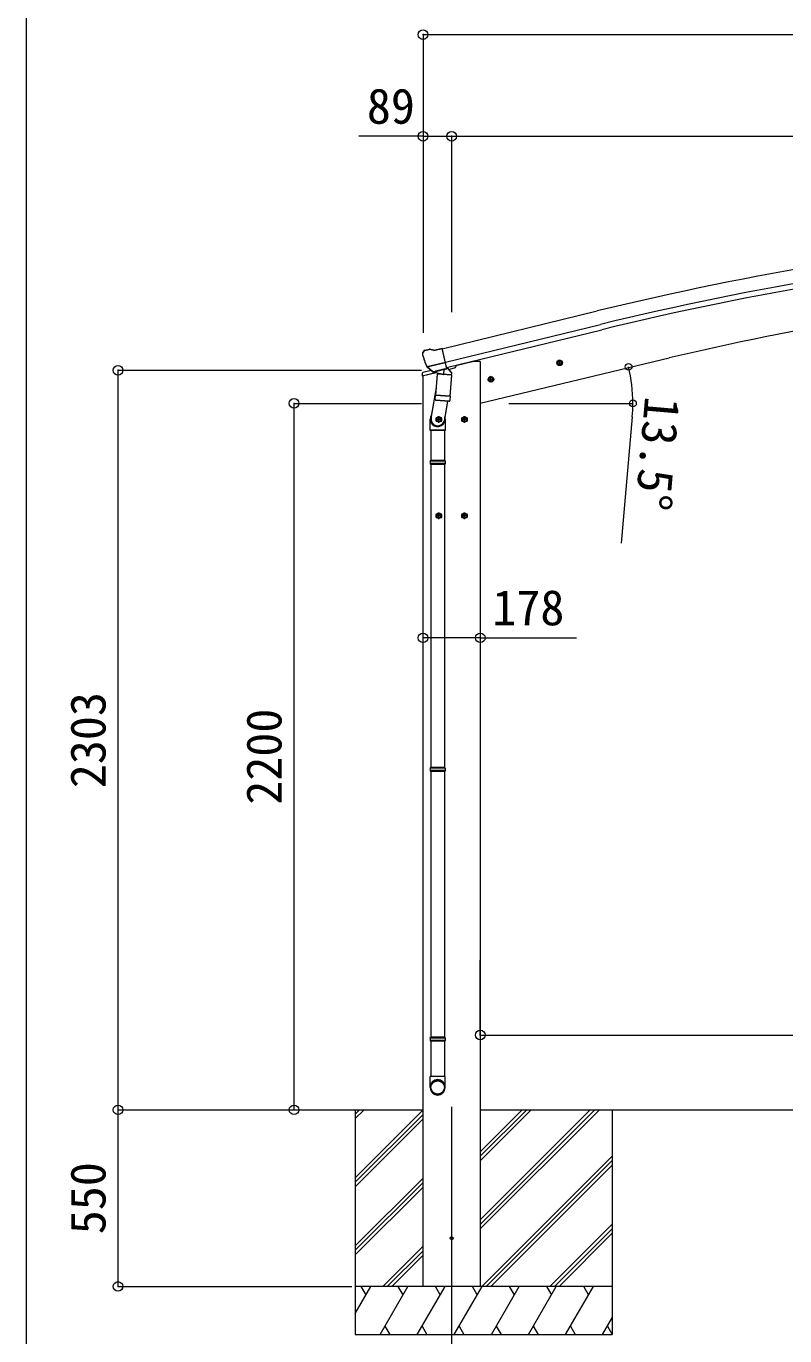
# Model space of a CAD drawing. Units: millimetres at full size. Extents: x -8385 to 8479, y -5853 to 5787.
# Drawn here: x -8385 to -6023, y -1824 to 2254 of the extents above; entities that cross this region are included whole.
import ezdxf
from ezdxf.enums import TextEntityAlignment as Align

# ---------------------------------------------------------------- set-up
doc = ezdxf.new("R2010")
doc.units = ezdxf.units.MM
doc.header["$LTSCALE"] = 30
doc.header["$PDMODE"] = 32
doc.header["$PDSIZE"] = 30
for name, color, linetype, lineweight in [('0-0_0', 7, 'Continuous', 9), ('0-1_本体', 4, 'Continuous', 9), ('0-2_部品', 7, 'Continuous', 9), ('0-8_PARTS2', 2, 'Continuous', 9), ('0-A_寸法', 6, 'Continuous', 9), ('1-A', 6, 'Continuous', 9), ('F-0_240', 7, 'Continuous', 9)]:
    doc.layers.add(name, color=color, linetype=linetype, lineweight=lineweight)
doc.styles.add('ＭＳ ゴシック', font='')
doc.styles.get('ＭＳ ゴシック').set_extended_font_data('MS Gothic')

msp = doc.modelspace()

# ---------------------------------------------------------------- linework, layer by layer
at = {"layer": '0-0_0'}
for p, q in [((-7672.48, -1120.81), (-7149.75, -1120.81)), ((-7360.75, -1120.81), (-7360.75, -1820.81)), ((-7360.75, -1148.19), (-7333.37, -1120.81)), ((-7360.75, -1134.05), (-7347.51, -1120.81)), ((-7360.75, -1332.04), (-7149.75, -1121.04)), ((-7360.75, -1346.18), (-7149.75, -1135.18)), ((-6971.75, -1491.82), (-6600.74, -1120.81)), ((-6971.75, -1463.54), (-6629.02, -1120.81)), ((-6971.75, -1477.68), (-6614.88, -1120.81)), ((-6971.75, -1279.69), (-6812.87, -1120.81)), ((-6971.75, -1265.55), (-6827.01, -1120.81)), ((-6971.75, -1251.41), (-6841.16, -1120.81)), ((-6971.75, -1120.81), (-4049.93, -1120.81)), ((-6560.75, -1120.81), (-6560.75, -1820.81)), ((-7360.75, -1360.32), (-7149.75, -1149.32)), ((-6966.89, -1670.81), (-6560.75, -1264.67)), ((-6952.75, -1670.81), (-6560.75, -1278.81)), ((-6938.61, -1670.81), (-6560.75, -1292.95)), ((-7360.75, -1544.17), (-7149.75, -1333.17)), ((-7360.75, -1558.31), (-7149.75, -1347.31)), ((-7360.75, -1572.45), (-7149.75, -1361.45)), ((-6754.76, -1670.81), (-6560.75, -1476.8)), ((-6740.62, -1670.81), (-6560.75, -1490.94)), ((-6726.48, -1670.81), (-6560.75, -1505.09)), ((-7275.26, -1670.81), (-7149.75, -1545.3)), ((-7261.12, -1670.81), (-7149.75, -1559.44)), ((-7246.98, -1670.81), (-7149.75, -1573.59)), ((-6560.75, -1670.81), (-7360.75, -1670.81)), ((-7360.75, -1754.64), (-7312.35, -1670.81)), ((-7327.35, -1696.79), (-7342.35, -1670.81)), ((-7283.49, -1820.81), (-7196.88, -1670.81)), ((-7211.88, -1696.79), (-7226.89, -1670.81)), ((-7168.02, -1820.81), (-7081.41, -1670.81)), ((-6971.75, -1670.82), (-7149.75, -1670.82)), ((-7096.41, -1696.79), (-7111.42, -1670.81)), ((-7052.55, -1820.81), (-6965.94, -1670.81)), ((-6980.94, -1696.79), (-6995.95, -1670.81)), ((-6937.08, -1820.81), (-6850.47, -1670.81)), ((-6865.47, -1696.79), (-6880.47, -1670.81)), ((-6821.61, -1820.81), (-6735, -1670.81)), ((-6765, -1670.81), (-6750, -1696.79)), ((-6706.14, -1820.81), (-6619.53, -1670.81)), ((-6634.53, -1696.79), (-6649.53, -1670.81)), ((-6590.67, -1820.81), (-6560.75, -1769)), ((-7360.75, -1820.81), (-6560.75, -1820.81)), ((-7268.49, -1794.83), (-7253.49, -1820.81)), ((-7153.02, -1794.83), (-7138.02, -1820.81)), ((-7037.55, -1794.83), (-7022.55, -1820.81)), ((-6922.08, -1794.83), (-6907.08, -1820.81)), ((-6806.61, -1794.83), (-6791.61, -1820.81)), ((-6691.14, -1794.83), (-6676.14, -1820.81)), ((-6575.67, -1794.83), (-6560.75, -1820.66))]:
    msp.add_line(p, q, dxfattribs=at)
at = {"layer": '0-1_本体'}
for p, q in [((-7090.28, 1249.39), (-6607.41, 1366.87)), ((-7080.21, 1207.42), (-6597.2, 1324.94)), ((-7076.28, 1191.05), (-6593.22, 1308.57)), ((-7047.76, 1196.75), (-6995.75, 1209.24)), ((-6971.75, 1209.24), (-6995.75, 1209.24)), ((-6383.59, 1220.43), (-6971.75, 1079.23)), ((-6971.75, 1209.24), (-6971.75, -1670.76)), ((-7149.75, -1670.76), (-7149.75, 1165.8))]:
    msp.add_line(p, q, dxfattribs=at)
at = {"layer": '0-1_本体', "color": 6}
msp.add_line((-6971.75, 349.06), (-7149.75, 349.06), dxfattribs=at)
at = {"layer": '0-1_本体'}
for centre, radius, start, end in [((-4236.04, -8379.6), 10030.81, 95.17465, 103.67464), ((-4236.04, -8379.6), 9987.65, 95.17465, 103.67464), ((-4236.04, -8379.6), 9970.81, 95.17465, 103.67464), ((-4469.31, -6769.83), 8216.38, 94.94583, 103.47282)]:
    msp.add_arc(centre, radius, start, end, dxfattribs=at)
at = {"layer": '0-2_部品'}
for p, q in [((-7151.74, 1233.81), (-7151.46, 1232.66)), ((-7151.58, 1232.79), (-7151.3, 1231.64)), ((-7147.52, 1242.38), (-7151.38, 1236.09)), ((-7147.36, 1241.36), (-7151.21, 1235.07)), ((-7144.43, 1244.63), (-7131.24, 1247.8)), ((-7144.26, 1243.61), (-7131.08, 1246.78)), ((-7116.68, 1245.12), (-7129.94, 1247.82)), ((-7116.52, 1244.1), (-7129.78, 1246.8)), ((-7116.68, 1245.12), (-7090.75, 1251.35)), ((-7116.52, 1244.1), (-7090.59, 1250.33)), ((-7137.69, 1193.5), (-7080.18, 1207.31)), ((-7137.52, 1192.48), (-7080.02, 1206.29)), ((-7120.83, 1178.59), (-7137.21, 1193.08)), ((-7120.67, 1177.57), (-7137.05, 1192.06)), ((-7115.76, 1178.5), (-7079.06, 1187.31)), ((-7115.68, 1177.83), (-7078.98, 1186.64)), ((-7085.01, 1185.49), (-7086.03, 1170.88)), ((-7084.93, 1184.82), (-7085.95, 1170.21)), ((-7079.06, 1187.31), (-7077.53, 1187.68)), ((-7078.98, 1186.64), (-7077.45, 1187.01)), ((-7075.97, 1189.78), (-7075.03, 1189.72)), ((-7075.89, 1189.11), (-7074.95, 1189.05)), ((-7075.03, 1189.72), (-7061.71, 1174.4)), ((-7074.95, 1189.05), (-7061.63, 1173.73)), ((-7071, 1184.7), (-7051.59, 1189.36)), ((-7070.73, 1184.77), (-7051.59, 1189.36)), ((-7047.76, 1197.99), (-7047.76, 1194.22)), ((-7047.76, 1197.98), (-7047.76, 1194.22)), ((-6734.25, 1203), (-6714.8, 1207.67)), ((-6734.18, 1203.01), (-6714.73, 1207.68)), ((-6729.69, 1210.78), (-6731.82, 1203.59)), ((-6729.62, 1210.79), (-6731.75, 1203.59)), ((-6722.39, 1212.54), (-6729.69, 1210.78)), ((-6722.32, 1212.54), (-6729.62, 1210.79)), ((-6722.19, 1195.62), (-6726.86, 1215.06)), ((-6722.12, 1195.62), (-6726.79, 1215.07)), ((-6717.22, 1207.09), (-6722.39, 1212.54)), ((-6717.16, 1207.1), (-6722.32, 1212.54)), ((-6719.36, 1199.89), (-6717.22, 1207.09)), ((-6719.29, 1199.9), (-6717.16, 1207.1)), ((-7152.31, 1165.18), (-7109.29, 1175.51)), ((-7152.31, 1165.18), (-7110.62, 1175.19)), ((-7152.31, 1172.07), (-7152.31, 1165.18)), ((-7152.31, 1172.07), (-7152.31, 1165.18)), ((-7123.86, 1181.27), (-7150.02, 1174.99)), ((-7124.63, 1181.08), (-7150.02, 1174.99)), ((-7118.13, 1178.02), (-7110.61, 1179.83)), ((-7117.96, 1177), (-7110.44, 1178.81)), ((-7117.29, 1178.13), (-7115.76, 1178.5)), ((-7117.21, 1177.46), (-7115.68, 1177.83)), ((-7113.92, 1178.27), (-7113.97, 1177.53)), ((-7113.84, 1177.6), (-7113.89, 1176.86)), ((-7113.22, 1176.49), (-7087.4, 1170.05)), ((-7113.14, 1175.82), (-7087.32, 1169.38)), ((-7106.3, 1171.14), (-7110.97, 1104.31)), ((-7106.22, 1170.47), (-7110.89, 1103.64)), ((-7060.61, 1167.95), (-7106.3, 1171.14)), ((-7060.53, 1167.28), (-7106.22, 1170.47)), ((-7104.52, 1174.32), (-7104.75, 1171.03)), ((-7104.44, 1173.65), (-7104.67, 1170.37)), ((-7065.29, 1101.11), (-7060.61, 1167.95)), ((-7065.21, 1100.44), (-7060.53, 1167.28)), ((-7061.71, 1174.4), (-7062.16, 1168.06)), ((-7061.63, 1173.73), (-7062.08, 1167.39)), ((-6948.18, 1151.64), (-6928.73, 1156.31)), ((-6948.1, 1151.65), (-6928.65, 1156.32)), ((-6943.62, 1159.42), (-6945.75, 1152.23)), ((-6943.54, 1159.43), (-6945.67, 1152.23)), ((-6936.32, 1161.17), (-6943.62, 1159.42)), ((-6936.24, 1161.18), (-6943.54, 1159.43)), ((-6936.12, 1144.25), (-6940.79, 1163.7)), ((-6936.04, 1144.26), (-6940.71, 1163.71)), ((-6931.16, 1155.73), (-6936.32, 1161.17)), ((-6931.08, 1155.74), (-6936.24, 1161.18)), ((-6933.29, 1148.53), (-6931.16, 1155.73)), ((-6933.21, 1148.54), (-6931.08, 1155.74)), ((-7109.24, 1129.07), (-7125.15, 1032.9)), ((-7109.16, 1128.4), (-7125.07, 1032.23)), ((-7111.83, 1091.84), (-7110.96, 1104.31)), ((-7111.75, 1091.17), (-7110.88, 1103.64)), ((-7065.29, 1101.11), (-7110.97, 1104.31)), ((-7065.21, 1100.44), (-7110.89, 1103.64)), ((-7111.44, 1090.48), (-7111.44, 1090.48)), ((-7111.36, 1089.81), (-7111.36, 1089.81)), ((-7109.99, 1089.7), (-7068.29, 1086.79)), ((-7109.91, 1089.03), (-7068.21, 1086.12)), ((-7073.72, 1087.17), (-7084.45, 1023.58)), ((-7073.64, 1086.5), (-7084.37, 1022.91)), ((-7065.3, 1101.11), (-7066.19, 1088.42)), ((-7065.22, 1100.44), (-7066.11, 1087.75)), ((-7127.3, 995.74), (-7127.3, 1030.09)), ((-7127.23, 995.07), (-7127.23, 1029.42)), ((-7090.75, 1029), (-7110.75, 1029)), ((-7090.67, 1029.01), (-7110.67, 1029.01)), ((-7100.75, 1036.5), (-7107.25, 1032.75)), ((-7107.25, 1032.75), (-7107.25, 1025.25)), ((-7107.25, 1025.25), (-7100.75, 1021.49)), ((-7100.67, 1036.51), (-7107.17, 1032.76)), ((-7107.17, 1032.76), (-7107.17, 1025.25)), ((-7107.17, 1025.25), (-7100.67, 1021.5)), ((-7100.75, 1019), (-7100.75, 1039)), ((-7094.25, 1032.75), (-7100.75, 1036.5)), ((-7100.67, 1019.01), (-7100.67, 1039.01)), ((-7094.17, 1032.76), (-7100.67, 1036.51)), ((-7081.3, 1030.4), (-7081.3, 995.74)), ((-7081.23, 1029.73), (-7081.23, 995.07)), ((-7010.75, 1029), (-7030.75, 1029)), ((-7010.67, 1029.01), (-7030.67, 1029.01)), ((-7020.75, 1036.5), (-7027.25, 1032.75)), ((-7027.25, 1032.75), (-7027.25, 1025.25)), ((-7027.25, 1025.25), (-7020.75, 1021.49)), ((-7020.67, 1036.51), (-7027.17, 1032.76)), ((-7027.17, 1032.76), (-7027.17, 1025.25)), ((-7027.17, 1025.25), (-7020.67, 1021.5)), ((-7020.75, 1019), (-7020.75, 1039)), ((-7014.25, 1032.75), (-7020.75, 1036.5)), ((-7020.67, 1019.01), (-7020.67, 1039.01)), ((-7014.17, 1032.76), (-7020.67, 1036.51)), ((-7081.3, 995.74), (-7127.3, 995.74)), ((-7081.23, 995.07), (-7127.23, 995.07)), ((-7125.3, 995.74), (-7125.3, 901.74)), ((-7125.23, 995.07), (-7125.23, 901.07)), ((-7083.3, 995.74), (-7083.3, 901.74)), ((-7083.23, 995.07), (-7083.23, 901.07)), ((-7127.3, 899.74), (-7126.3, 901.74)), ((-7081.3, 899.74), (-7127.3, 899.74)), ((-7127.23, 899.07), (-7126.23, 901.07)), ((-7081.23, 899.07), (-7127.23, 899.07)), ((-7082.3, 901.74), (-7126.3, 901.74)), ((-7082.23, 901.07), (-7126.23, 901.07)), ((-7081.3, 899.74), (-7082.3, 901.74)), ((-7081.23, 899.07), (-7082.23, 901.07)), ((-7081.3, 899.74), (-7081.3, 891.74)), ((-7081.23, 899.07), (-7081.23, 891.07)), ((-7081.3, 891.74), (-7127.3, 891.74)), ((-7081.23, 891.07), (-7127.23, 891.07)), ((-7082.3, 889.74), (-7126.3, 889.74)), ((-7082.23, 889.07), (-7126.23, 889.07)), ((-7125.3, 889.74), (-7125.3, -54.45)), ((-7125.23, 889.07), (-7125.23, -55.12)), ((-7083.3, 889.74), (-7083.3, -54.45)), ((-7083.23, 889.07), (-7083.23, -55.12)), ((-7081.3, 891.74), (-7082.3, 889.74)), ((-7081.23, 891.07), (-7082.23, 889.07)), ((-7100.75, 736.5), (-7107.25, 732.75)), ((-7100.67, 736.51), (-7107.17, 732.76)), ((-7100.75, 719), (-7100.75, 739)), ((-7094.25, 732.75), (-7100.75, 736.5)), ((-7100.67, 719.01), (-7100.67, 739.01)), ((-7094.17, 732.76), (-7100.67, 736.51)), ((-7020.75, 736.5), (-7027.25, 732.75)), ((-7020.67, 736.51), (-7027.17, 732.76)), ((-7020.75, 719), (-7020.75, 739)), ((-7014.25, 732.75), (-7020.75, 736.5)), ((-7020.67, 719.01), (-7020.67, 739.01)), ((-7014.17, 732.76), (-7020.67, 736.51)), ((-7090.75, 729), (-7110.75, 729)), ((-7090.67, 729.01), (-7110.67, 729.01)), ((-7107.25, 732.75), (-7107.25, 725.25)), ((-7107.25, 725.25), (-7100.75, 721.49)), ((-7107.17, 732.76), (-7107.17, 725.25)), ((-7107.17, 725.25), (-7100.67, 721.5)), ((-7010.75, 729), (-7030.75, 729)), ((-7010.67, 729.01), (-7030.67, 729.01)), ((-7027.25, 732.75), (-7027.25, 725.25)), ((-7027.25, 725.25), (-7020.75, 721.49)), ((-7027.17, 732.76), (-7027.17, 725.25)), ((-7027.17, 725.25), (-7020.67, 721.5)), ((-7127.3, -56.45), (-7126.3, -54.45)), ((-7081.3, -56.45), (-7127.3, -56.45)), ((-7081.3, -64.45), (-7127.3, -64.45)), ((-7127.23, -57.12), (-7126.23, -55.12)), ((-7081.23, -57.12), (-7127.23, -57.12)), ((-7081.23, -65.12), (-7127.23, -65.12)), ((-7082.3, -54.45), (-7126.3, -54.45)), ((-7082.3, -66.45), (-7126.3, -66.45)), ((-7082.23, -55.12), (-7126.23, -55.12)), ((-7082.23, -67.12), (-7126.23, -67.12)), ((-7125.3, -66.45), (-7125.3, -894.63)), ((-7125.23, -67.12), (-7125.23, -895.3)), ((-7083.3, -66.45), (-7083.3, -894.63)), ((-7083.23, -67.12), (-7083.23, -895.3)), ((-7081.3, -56.45), (-7082.3, -54.45)), ((-7081.3, -64.45), (-7082.3, -66.45)), ((-7081.23, -57.12), (-7082.23, -55.12)), ((-7081.23, -65.12), (-7082.23, -67.12)), ((-7081.3, -56.45), (-7081.3, -64.45)), ((-7081.23, -57.12), (-7081.23, -65.12)), ((-7127.3, -896.63), (-7126.3, -894.63)), ((-7081.3, -896.63), (-7127.3, -896.63)), ((-7127.23, -897.3), (-7126.23, -895.3)), ((-7082.3, -894.63), (-7126.3, -894.63)), ((-7082.23, -895.3), (-7126.23, -895.3)), ((-7081.3, -896.63), (-7082.3, -894.63)), ((-7081.23, -897.3), (-7082.23, -895.3)), ((-7081.3, -896.63), (-7081.3, -904.63)), ((-7081.3, -904.63), (-7127.3, -904.63)), ((-7081.23, -897.3), (-7127.23, -897.3)), ((-7081.23, -905.3), (-7127.23, -905.3)), ((-7082.3, -906.63), (-7126.3, -906.63)), ((-7082.23, -907.3), (-7126.23, -907.3)), ((-7125.3, -906.63), (-7125.3, -1016.63)), ((-7125.23, -907.3), (-7125.23, -1017.3)), ((-7083.3, -906.63), (-7083.3, -1016.63)), ((-7083.23, -907.3), (-7083.23, -1017.3)), ((-7081.3, -904.63), (-7082.3, -906.63)), ((-7081.23, -905.3), (-7082.23, -907.3)), ((-7081.23, -897.3), (-7081.23, -905.3)), ((-7127.3, -1050.78), (-7127.3, -1016.63)), ((-7081.3, -1016.63), (-7127.3, -1016.63)), ((-7127.23, -1051.45), (-7127.23, -1017.3)), ((-7081.23, -1017.3), (-7127.23, -1017.3)), ((-7081.3, -1050.78), (-7081.3, -1016.63)), ((-7081.23, -1051.45), (-7081.23, -1017.3))]:
    msp.add_line(p, q, dxfattribs=at)
for points in [[(-7085.32, 1185.9), (-7075.6, 1188.23), (-7090.75, 1251.35)], [(-7085.16, 1184.88), (-7075.44, 1187.21), (-7090.59, 1250.33)], [(-7137.96, 1194.08), (-7137.37, 1193.24), (-7137.21, 1193.08)], [(-7137.79, 1193.06), (-7137.21, 1192.21), (-7137.05, 1192.06)], [(-7085.32, 1185.9), (-7085.56, 1185.75), (-7110.33, 1179.8), (-7110.61, 1179.83)], [(-7085.16, 1184.88), (-7085.4, 1184.73), (-7110.16, 1178.78), (-7110.44, 1178.81)], [(-6731.82, 1203.59), (-6726.65, 1198.14), (-6719.36, 1199.89)], [(-6731.75, 1203.59), (-6726.59, 1198.15), (-6719.29, 1199.9)], [(-6945.75, 1152.23), (-6940.59, 1146.78), (-6933.29, 1148.53)], [(-6945.67, 1152.23), (-6940.51, 1146.79), (-6933.21, 1148.54)], [(-7100.75, 1021.49), (-7094.25, 1025.25), (-7094.25, 1032.75)], [(-7100.67, 1021.5), (-7094.17, 1025.25), (-7094.17, 1032.76)], [(-7020.75, 1021.49), (-7014.25, 1025.25), (-7014.25, 1032.75)], [(-7020.67, 1021.5), (-7014.17, 1025.25), (-7014.17, 1032.76)], [(-7127.3, 899.74), (-7127.3, 891.74), (-7126.3, 889.74)], [(-7127.23, 899.07), (-7127.23, 891.07), (-7126.23, 889.07)], [(-7100.75, 721.49), (-7094.25, 725.25), (-7094.25, 732.75)], [(-7100.67, 721.5), (-7094.17, 725.25), (-7094.17, 732.76)], [(-7020.75, 721.49), (-7014.25, 725.25), (-7014.25, 732.75)], [(-7020.67, 721.5), (-7014.17, 725.25), (-7014.17, 732.76)], [(-7127.3, -56.45), (-7127.3, -64.45), (-7126.3, -66.45)], [(-7127.23, -57.12), (-7127.23, -65.12), (-7126.23, -67.12)], [(-7127.3, -896.63), (-7127.3, -904.63), (-7126.3, -906.63)], [(-7127.23, -897.3), (-7127.23, -905.3), (-7126.23, -907.3)]]:
    msp.add_lwpolyline(points, dxfattribs=at)
for centre, radius in [((-6724.52, 1205.34), 8.5), ((-6724.45, 1205.34), 8.5), ((-6724.52, 1205.34), 7.7), ((-6724.45, 1205.34), 7.7), ((-6724.52, 1205.34), 6.5), ((-6724.45, 1205.34), 6.5), ((-6938.46, 1153.98), 8.5), ((-6938.38, 1153.99), 8.5), ((-6938.46, 1153.98), 7.7), ((-6938.38, 1153.99), 7.7), ((-6938.46, 1153.98), 6.5), ((-6938.38, 1153.99), 6.5), ((-7100.75, 1029), 8.5), ((-7100.67, 1029.01), 8.5), ((-7100.75, 1029), 7.7), ((-7100.67, 1029.01), 7.7), ((-7100.75, 1029), 6.5), ((-7100.67, 1029.01), 6.5), ((-7020.75, 1029), 8.5), ((-7020.67, 1029.01), 8.5), ((-7020.75, 1029), 7.7), ((-7020.67, 1029.01), 7.7), ((-7020.75, 1029), 6.5), ((-7020.67, 1029.01), 6.5), ((-7100.75, 729), 8.5), ((-7100.67, 729.01), 8.5), ((-7100.75, 729), 7.7), ((-7100.67, 729.01), 7.7), ((-7100.75, 729), 6.5), ((-7100.67, 729.01), 6.5), ((-7020.75, 729), 8.5), ((-7020.67, 729.01), 8.5), ((-7020.75, 729), 7.7), ((-7020.67, 729.01), 7.7), ((-7020.75, 729), 6.5), ((-7020.67, 729.01), 6.5)]:
    msp.add_circle(centre, radius, dxfattribs=at)
at = {"layer": '0-2_部品', "color": 4}
msp.add_circle((-7060.75, -1520.76), 4.5, dxfattribs=at)
at = {"layer": '0-2_部品'}
for centre, radius, start, end in [((-6954.66, 1279.91), 202.4, 193.5, 205.09125), ((-6954.5, 1278.88), 202.4, 193.5, 205.09125), ((-7143.26, 1239.77), 5, 103.5, 148.5), ((-7143.09, 1238.75), 5, 103.5, 148.5), ((-7130.54, 1244.88), 3, 78.5, 103.5), ((-7130.38, 1243.86), 3, 78.5, 103.5), ((-7084.41, 1185.4), 0.604, 100.59842, 172.20595), ((-7084.33, 1184.74), 0.604, 100.59842, 172.20595), ((-7077.64, 1188.16), 0.5, 283.5, 318.76246), ((-7077.56, 1187.49), 0.5, 283.5, 318.76246), ((-7052.76, 1194.22), 5, 283.5, 0), ((-7052.76, 1194.22), 5, 283.5, 0), ((-7149.31, 1172.07), 3, 103.5, 180), ((-7149.31, 1172.07), 3, 103.5, 180), ((-7117.41, 1178.62), 0.5, 248.23754, 283.5), ((-7117.33, 1177.95), 0.5, 248.23754, 283.5), ((-7114.42, 1178.31), 0.5, 356, 103.5), ((-7114.34, 1177.64), 0.5, 356, 103.5), ((-7112.98, 1177.46), 1, 176, 256), ((-7112.9, 1176.79), 1, 176, 256), ((-7087.05, 1171.02), 1.03, 250.03897, 351.96569), ((-7086.97, 1170.35), 1.03, 250.03897, 351.96569), ((-7109.89, 1091.67), 1.95, 175.04017, 217.47766), ((-7109.81, 1091), 1.95, 175.04017, 217.47766), ((-7109.85, 1091.7), 2, 217.40962, 266), ((-7109.77, 1091.03), 2, 217.40962, 266), ((-7068.15, 1088.78), 2, 266, 349.46843), ((-7068.07, 1088.11), 2, 266, 349.46843), ((-7097.3, 1030.09), 30, 177.45142, 180), ((-7097.23, 1029.42), 30, 177.45142, 180)]:
    msp.add_arc(centre, radius, start, end, dxfattribs=at)
for centre, major_axis, ratio, start_param, end_param in [((-7148.82, 1234.52), (-1.57, -2.57), 0.99628, 4.712389, 5.4996506), ((-7148.66, 1233.5), (-1.57, -2.57), 0.99628, 4.712389, 5.4996506), ((-7118.85, 1180.85), (-0.73, -2.92), 0.997631, 5.8041905, 6.6006116), ((-7118.68, 1179.82), (-0.73, -2.92), 0.997631, 5.8041905, 6.6006116), ((-7118.79, 1181.07), (2.63, 3.16), 0.650902, 4.0958226, 4.1686332), ((-7118.63, 1180.05), (2.63, 3.16), 0.650902, 4.0958226, 4.1686332), ((-7118.82, 1180.95), (-0.73, -2.92), 0.997631, 0.3902369, 0.4789948), ((-7118.66, 1179.93), (-0.73, -2.92), 0.997631, 0.3902369, 0.4789948), ((-7104.31, 1030.4), (23, 0), 0.996195, 2.5560258, 6.5663028), ((-7104.23, 1029.73), (23, 0), 0.996195, 2.5560258, 6.5663028), ((-7104.31, 1030.4), (21, 0), 0.996195, 2.9349147, 5.9512394), ((-7104.23, 1029.73), (21, 0), 0.996195, 2.9349147, 5.9512394), ((-7104.3, -1049.03), (-23, 0), 0.996195, 3.1415927, 6.2831853), ((-7104.3, -1050.78), (-23, 0), 0.996195, 3.1415927, 6.2831853), ((-7104.3, -1050.78), (0, -23.43), 0.981806, 4.712389, 7.8539816), ((-7104.23, -1049.7), (-23, 0), 0.996195, 3.1415927, 6.2831853), ((-7104.23, -1051.45), (-23, 0), 0.996195, 3.1415927, 6.2831853), ((-7104.23, -1051.45), (0, -23.43), 0.981806, 4.712389, 7.8539816)]:
    msp.add_ellipse(centre, major_axis=major_axis, ratio=ratio, start_param=start_param, end_param=end_param, dxfattribs=at)
for centre in [(-7104.3, -1050.78), (-7104.23, -1051.45)]:
    msp.add_ellipse(centre, major_axis=(21, 0), ratio=0.996195, dxfattribs=at)
at = {"layer": '0-8_PARTS2'}
msp.add_line((-7060.75, -1111.61), (-7060.75, -1870.82), dxfattribs=at)
at = {"layer": '0-A_寸法'}
for p, q in [((-7149.75, 2227.6), (-4600.75, 2227.6)), ((-7149.75, 1910.98), (-7149.75, 1298.75)), ((-7149.75, 1910.98), (-7060.75, 1910.98)), ((-7060.75, 1910.98), (-7060.75, 1363.13)), ((-7060.75, 1910.98), (-4600.75, 1910.98)), ((-8099.33, -1120.76), (-8099.33, 1182.24)), ((-8099.33, 1182.24), (-7154.24, 1182.24)), ((-7551.36, -1120.76), (-7551.36, 1079.24)), ((-7551.36, 1079.24), (-7154.24, 1079.24)), ((-6882.25, 1079.24), (-6495.4, 1079.24)), ((-6498.25, 1036.78), (-6532.61, 644.28)), ((-6971.75, 349.06), (-6671.75, 349.06)), ((-8099.33, -1120.76), (-7371.21, -1120.76)), ((-8099.33, -1670.76), (-8099.33, -1120.76)), ((-8099.33, -1670.76), (-7371.21, -1670.76))]:
    msp.add_line(p, q, dxfattribs=at)
msp.add_lwpolyline([(-7149.75, 2227.6), (-7149.75, 1910.98), (-7349.75, 1910.98)], dxfattribs=at)
for centre in [(-6509.85, 1192.89), (-6496.4, 1079.24)]:
    msp.add_circle(centre, 10.62, dxfattribs=at)
for start, end in [(0, 13.5), (354.99678, 0)]:
    msp.add_arc((-6983.25, 1079.24), 486.86, start, end, dxfattribs=at)
for p in [(-7149.75, 2227.6), (-7149.75, 1910.98), (-7060.75, 1910.98), (-8099.33, 1182.24), (-7551.36, 1079.24), (-7149.75, 349.06), (-6971.75, 349.06), (-8099.33, -1120.76), (-7551.36, -1120.76), (-8099.33, -1670.76)]:
    msp.add_point(p, dxfattribs=at)
at = {"layer": '1-A'}
for q in [(-6971.75, -654.91), (-4453.73, -887.86)]:
    msp.add_line((-6971.75, -887.86), q, dxfattribs=at)
msp.add_point((-6971.75, -887.86), dxfattribs=at)
at = {"layer": 'F-0_240', "color": 5}
msp.add_line((-8385.45, 5787.34), (-8385.45, -5852.66), dxfattribs=at)

# ---------------------------------------------------------------- texts
at = {"layer": '0-A_寸法', "color": 7, "style": 'ＭＳ ゴシック'}
for s, p in [('89', (-7324.75, 1916.98)), ('178', (-6934.25, 355.06))]:
    msp.add_text(s, height=110, dxfattribs=at).set_placement(p, align=Align.BOTTOM_LEFT)
for s, rotation, p in [('13.5°', 264.997, (-6490.9, 1106.4)), ('2303', 90, (-8105.33, -119.26)), ('2200', 90, (-7557.36, -170.76)), ('550', 90, (-8105.33, -1508.26))]:
    msp.add_text(s, height=110, rotation=rotation, dxfattribs=at).set_placement(p, align=Align.BOTTOM_LEFT)

doc.saveas('drawing.dxf')
